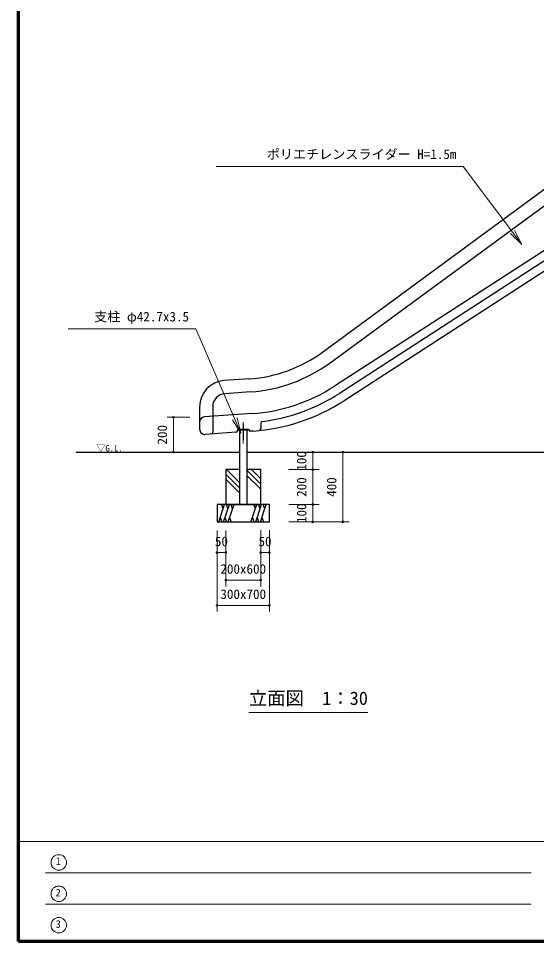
# Model space of a CAD drawing. Units: millimetres at full size, sheet at 1:30, with parts at other scales. Extents: x 450 to 12150, y 450 to 8460.
# Drawn here: x 450 to 3419, y 450 to 5744 of the extents above; entities that cross this region are included whole.
import ezdxf
from ezdxf.enums import TextEntityAlignment as Align

# ---------------------------------------------------------------- set-up
doc = ezdxf.new("R2010")
doc.units = ezdxf.units.MM
doc.header["$LTSCALE"] = 30
doc.linetypes.add('USER1', pattern=[0.3, 0.2, -0.025, 0.05, -0.025])
for name, color, linetype, lineweight in [('D-BMK\u3000構造物基準線(中心線等)', 2, 'USER1', 13), ('D-STR-DIM\u3000寸法線、寸法値', 7, 'Continuous', 13), ('D-STR-HTXT\u3000旗上げ', 7, 'Continuous', 13), ('D-STR-TXT\u3000文字列', 7, 'Continuous', 13), ('D-STR\u3000構造物外形線', 1, 'Continuous', 25), ('D-TTL', 7, 'Continuous', 70), ('D-TTL-FRAM', 7, 'Continuous', 13), ('D-TTL-TXT', 7, 'Continuous', 13)]:
    doc.layers.add(name, color=color, linetype=linetype, lineweight=lineweight)
doc.styles.add('ＭＳ ゴシック', font='')
doc.styles.get('ＭＳ ゴシック').set_extended_font_data('MS Gothic')

# ---------------------------------------------------------------- blocks, each defined once
blk = doc.blocks.new('filled_dot')
at = {"color": 0, "linetype": 'Continuous', "lineweight": -2, "const_width": 1.25}
blk.add_lwpolyline([(-0.625, 0, 1), (0.625, 0, 1)], format="xyb", close=True, dxfattribs=at)
blk = doc.blocks.new('open_arrow')
at = {"color": 0, "linetype": 'Continuous', "lineweight": -2}
blk.add_lwpolyline([(7.5, 1.25), (0, 0), (7.5, -1.25)], dxfattribs=at)

msp = doc.modelspace()

# ---------------------------------------------------------------- linework, layer by layer
at = {"layer": 'D-BMK\u3000構造物基準線(中心線等)'}
msp.add_line((1738.09, 3306.73), (1738.09, 3430.02), dxfattribs=at)
at = {"layer": 'D-STR-DIM\u3000寸法線、寸法値'}
for p, q in [((1432.97, 3456.73), (1301.97, 3456.73)), ((1337.97, 3456.73), (1337.97, 3256.73)), ((1432.97, 3256.73), (1301.97, 3256.73)), ((1997.39, 3256.73), (2172.49, 3256.73)), ((2045.09, 3256.73), (2344.49, 3256.73)), ((2136.49, 3256.73), (2136.49, 3156.73)), ((2308.49, 3256.73), (2308.49, 2856.73)), ((1997.39, 3156.73), (2172.49, 3156.73)), ((1997.39, 3156.73), (2172.49, 3156.73)), ((2136.49, 3156.73), (2136.49, 2956.73)), ((1999.69, 2956.73), (2172.49, 2956.73)), ((1999.69, 2956.73), (2172.49, 2956.73)), ((2136.49, 2956.73), (2136.49, 2856.73)), ((1588.09, 2806.61), (1588.09, 2644.91)), ((1588.09, 2806.61), (1588.09, 2342.17)), ((1638.09, 2806.61), (1638.09, 2644.91)), ((1638.09, 2806.61), (1638.09, 2486.78)), ((1838.09, 2808.73), (1838.09, 2486.78)), ((1838.09, 2808.73), (1838.09, 2644.91)), ((1888.09, 2808.73), (1888.09, 2644.91)), ((1888.09, 2806.61), (1888.09, 2342.17)), ((1999.69, 2856.73), (2172.49, 2856.73)), ((1999.69, 2856.73), (2344.49, 2856.73)), ((1588.09, 2680.91), (1638.09, 2680.91)), ((1838.09, 2680.91), (1888.09, 2680.91)), ((1638.09, 2522.78), (1838.09, 2522.78)), ((1588.09, 2378.17), (1888.09, 2378.17))]:
    msp.add_line(p, q, dxfattribs=at)
at = {"layer": 'D-STR-HTXT\u3000旗上げ'}
for points in [[(3335.22, 4447.56), (2998.46, 4894.99), (2986.46, 4894.99), (1583.43, 4894.99), (2284.94, 4894.99)], [(1725.23, 3365.72), (1465.99, 3963.52), (1453.99, 3963.52), (734.21, 3963.52), (1094.1, 3963.52)]]:
    msp.add_lwpolyline(points, dxfattribs=at)
at = {"layer": 'D-STR-TXT\u3000文字列'}
msp.add_line((1770.17, 1762.94), (2452.67, 1762.94), dxfattribs=at)
at = {"layer": 'D-STR\u3000構造物外形線'}
for p, q in [((2191.78, 3830.41), (3518.74, 4804.64)), ((2236.16, 3769.96), (3563.13, 4744.18)), ((3744.5, 4596.09), (2261.92, 3635.93)), ((3771.68, 4554.12), (2289.1, 3593.96)), ((3798.86, 4512.15), (2316.28, 3551.99)), ((1774.14, 3677.23), (1627.62, 3666.98)), ((1779.37, 3602.41), (1632.86, 3592.16)), ((1488.09, 3517.35), (1488.09, 3388.66)), ((1563.09, 3517.35), (1563.09, 3371.06)), ((1788.09, 3477.71), (1515.99, 3458.69)), ((1738.09, 3415.12), (1738.09, 3327.62)), ((1838.09, 3423.25), (1838.09, 3390.82)), ((1698.44, 3371.2), (1520.18, 3358.73)), ((1703.09, 3381.73), (1703.09, 3376.19)), ((1768.09, 3386.73), (1708.09, 3386.73)), ((1716.74, 3386.73), (1716.74, 2956.73)), ((1759.44, 3386.73), (1759.44, 2956.73)), ((1773.09, 3381.73), (1773.09, 3379.64)), ((1795.06, 3377.96), (1776.3, 3376.64)), ((777.92, 3256.73), (1716.74, 3256.73)), ((1759.44, 3256.73), (4796.29, 3256.73)), ((1638.09, 3131.15), (1716.74, 3052.5)), ((1642.2, 3156.73), (1716.74, 3082.2)), ((1788.09, 3156.73), (1759.44, 3156.73)), ((1759.44, 3152.8), (1838.09, 3074.15)), ((1785.2, 3156.73), (1838.09, 3103.85)), ((1638.09, 3101.45), (1716.74, 3022.8)), ((1759.44, 3123.1), (1838.09, 3044.45)), ((1597.71, 2856.73), (1631.42, 2956.73)), ((1622.96, 2931.63), (1614.5, 2956.73)), ((1624.69, 2856.73), (1658.4, 2956.73)), ((1649.93, 2931.63), (1641.47, 2956.73)), ((1651.66, 2856.73), (1685.37, 2956.73)), ((1676.91, 2931.63), (1668.44, 2956.73)), ((1782.38, 2856.73), (1816.08, 2956.73)), ((1807.62, 2931.63), (1799.16, 2956.73)), ((1809.35, 2856.73), (1843.06, 2956.73)), ((1834.6, 2931.63), (1826.13, 2956.73)), ((1836.32, 2856.73), (1870.03, 2956.73)), ((1861.57, 2931.63), (1853.11, 2956.73)), ((1606.18, 2881.84), (1614.64, 2856.73)), ((1633.15, 2881.84), (1641.61, 2856.73)), ((1660.12, 2881.84), (1668.59, 2856.73)), ((1790.84, 2881.84), (1799.3, 2856.73)), ((1817.81, 2881.84), (1826.27, 2856.73)), ((1844.79, 2881.84), (1853.25, 2856.73))]:
    msp.add_line(p, q, dxfattribs=at)
for points in [[(1708.09, 3386.73), (1768.09, 3386.73), (1768.09, 3382.23), (1708.09, 3382.23)], [(1588.09, 2856.73), (1888.09, 2856.73), (1888.09, 2956.73), (1588.09, 2956.73)]]:
    msp.add_lwpolyline(points, close=True, dxfattribs=at)
msp.add_lwpolyline([(1716.74, 3156.73), (1638.09, 3156.73), (1638.09, 2956.73), (1838.09, 2956.73), (1838.09, 3156.73), (1762.39, 3156.73)], dxfattribs=at)
for centre, radius, start, end in [((1718.33, 4475.28), 800, 274, 306.28527), ((1718.33, 4475.28), 875, 274, 306.28527), ((1638.09, 3517.35), 150, 94, 180), ((1718.33, 4475.28), 1000, 274, 302.92827), ((1638.09, 3517.35), 75, 94, 180), ((1718.33, 4475.28), 1100, 274, 302.92827), ((1718.33, 4475.28), 1050, 277.03131, 302.92827), ((1518.09, 3428.76), 30, 94, 180), ((1518.09, 3388.66), 30, 180, 274), ((1828.09, 3390.82), 10, 275.77914, 0), ((1848.09, 3423.25), 10, 97.03131, 180), ((1553.09, 3371.06), 10, 274, 0), ((1698.09, 3376.19), 5, 274, 0), ((1708.09, 3381.73), 5, 90, 180), ((1768.09, 3381.73), 5, 0, 90), ((1776.09, 3379.64), 3, 180, 274)]:
    msp.add_arc(centre, radius, start, end, dxfattribs=at)
at = {"layer": 'D-TTL'}
msp.add_lwpolyline([(450, 450), (450, 8460), (12150, 8460), (12150, 450)], close=True, dxfattribs=at)
at = {"layer": 'D-TTL-FRAM'}
for p, q in [((450, 1023.66), (12150, 1023.66)), ((3388.84, 843.66), (605.1, 843.66)), ((3388.84, 663.66), (605.1, 663.66))]:
    msp.add_line(p, q, dxfattribs=at)
at = {"layer": 'D-TTL-TXT'}
for centre in [(680.98, 903.79), (680.98, 723.79), (680.98, 543.79)]:
    msp.add_circle(centre, 44.42, dxfattribs=at)

# ---------------------------------------------------------------- block references
at = {"layer": 'D-STR-DIM\u3000寸法線、寸法値', "xscale": 6, "yscale": 6}
for p, rotation in [((1337.97, 3456.73), 270), ((1337.97, 3256.73), 90), ((2136.49, 3256.73), 270), ((2308.49, 3256.73), 270), ((2136.49, 3156.73), 90), ((2136.49, 3156.73), 270), ((2136.49, 2956.73), 90), ((2136.49, 2956.73), 270), ((2136.49, 2856.73), 90), ((2308.49, 2856.73), 90), ((1638.09, 2680.91), 180), ((1888.09, 2680.91), 180), ((1838.09, 2522.78), 180), ((1888.09, 2378.17), 180)]:
    msp.add_blockref('filled_dot', p, dxfattribs=dict(at, rotation=rotation))
for p in [(1588.09, 2680.91), (1838.09, 2680.91), (1638.09, 2522.78), (1588.09, 2378.17)]:
    msp.add_blockref('filled_dot', p, dxfattribs=at)
at = {"layer": 'D-STR-HTXT\u3000旗上げ', "xscale": 12, "yscale": 12}
for p, rotation in [((3335.22, 4447.56), 127), ((1725.23, 3365.72), 113.4)]:
    msp.add_blockref('open_arrow', p, dxfattribs=dict(at, rotation=rotation))

# ---------------------------------------------------------------- texts
at = {"layer": 'D-STR-DIM\u3000寸法線、寸法値', "style": 'ＭＳ ゴシック'}
for s, p in [('200', (1273.84, 3356.73)), ('100', (2072.35, 3206.73)), ('200', (2072.35, 3056.73)), ('400', (2244.35, 3056.73)), ('100', (2072.35, 2906.73))]:
    msp.add_text(s, height=54.99, rotation=90, dxfattribs=at).set_placement(p, align=Align.MIDDLE_CENTER)
for s, p in [('50', (1613.09, 2745.04)), ('50', (1863.09, 2745.04)), ('200x600', (1738.09, 2586.91)), ('300x700', (1738.09, 2442.3))]:
    msp.add_text(s, height=54.99, dxfattribs=at).set_placement(p, align=Align.MIDDLE_CENTER)
at = {"layer": 'D-STR-HTXT\u3000旗上げ', "style": 'ＭＳ ゴシック'}
for s, p in [('ポリエチレンスライダー H=1.5m', (2959.82, 4921.62)), ('支柱 φ42.7x3.5', (1427.36, 3990.15))]:
    msp.add_text(s, height=54.99, dxfattribs=at).set_placement(p, align=Align.BOTTOM_RIGHT)
at = {"layer": 'D-STR-TXT\u3000文字列', "style": 'ＭＳ ゴシック'}
for s, height, p in [('▽G.L.', 36.66, (1047.67, 3250.09)), ('立面図\u30001：30', 76.98, (2452.67, 1783.94))]:
    msp.add_text(s, height=height, dxfattribs=at).set_placement(p, align=Align.BOTTOM_RIGHT)
at = {"layer": 'D-TTL-TXT', "style": 'ＭＳ ゴシック'}
for s, p in [('1', (662.65, 875.28)), ('2', (662.65, 695.28)), ('3', (662.65, 515.28))]:
    msp.add_text(s, height=43.99, dxfattribs=at).set_placement(p, align=Align.BOTTOM_LEFT)

doc.saveas('drawing.dxf')
